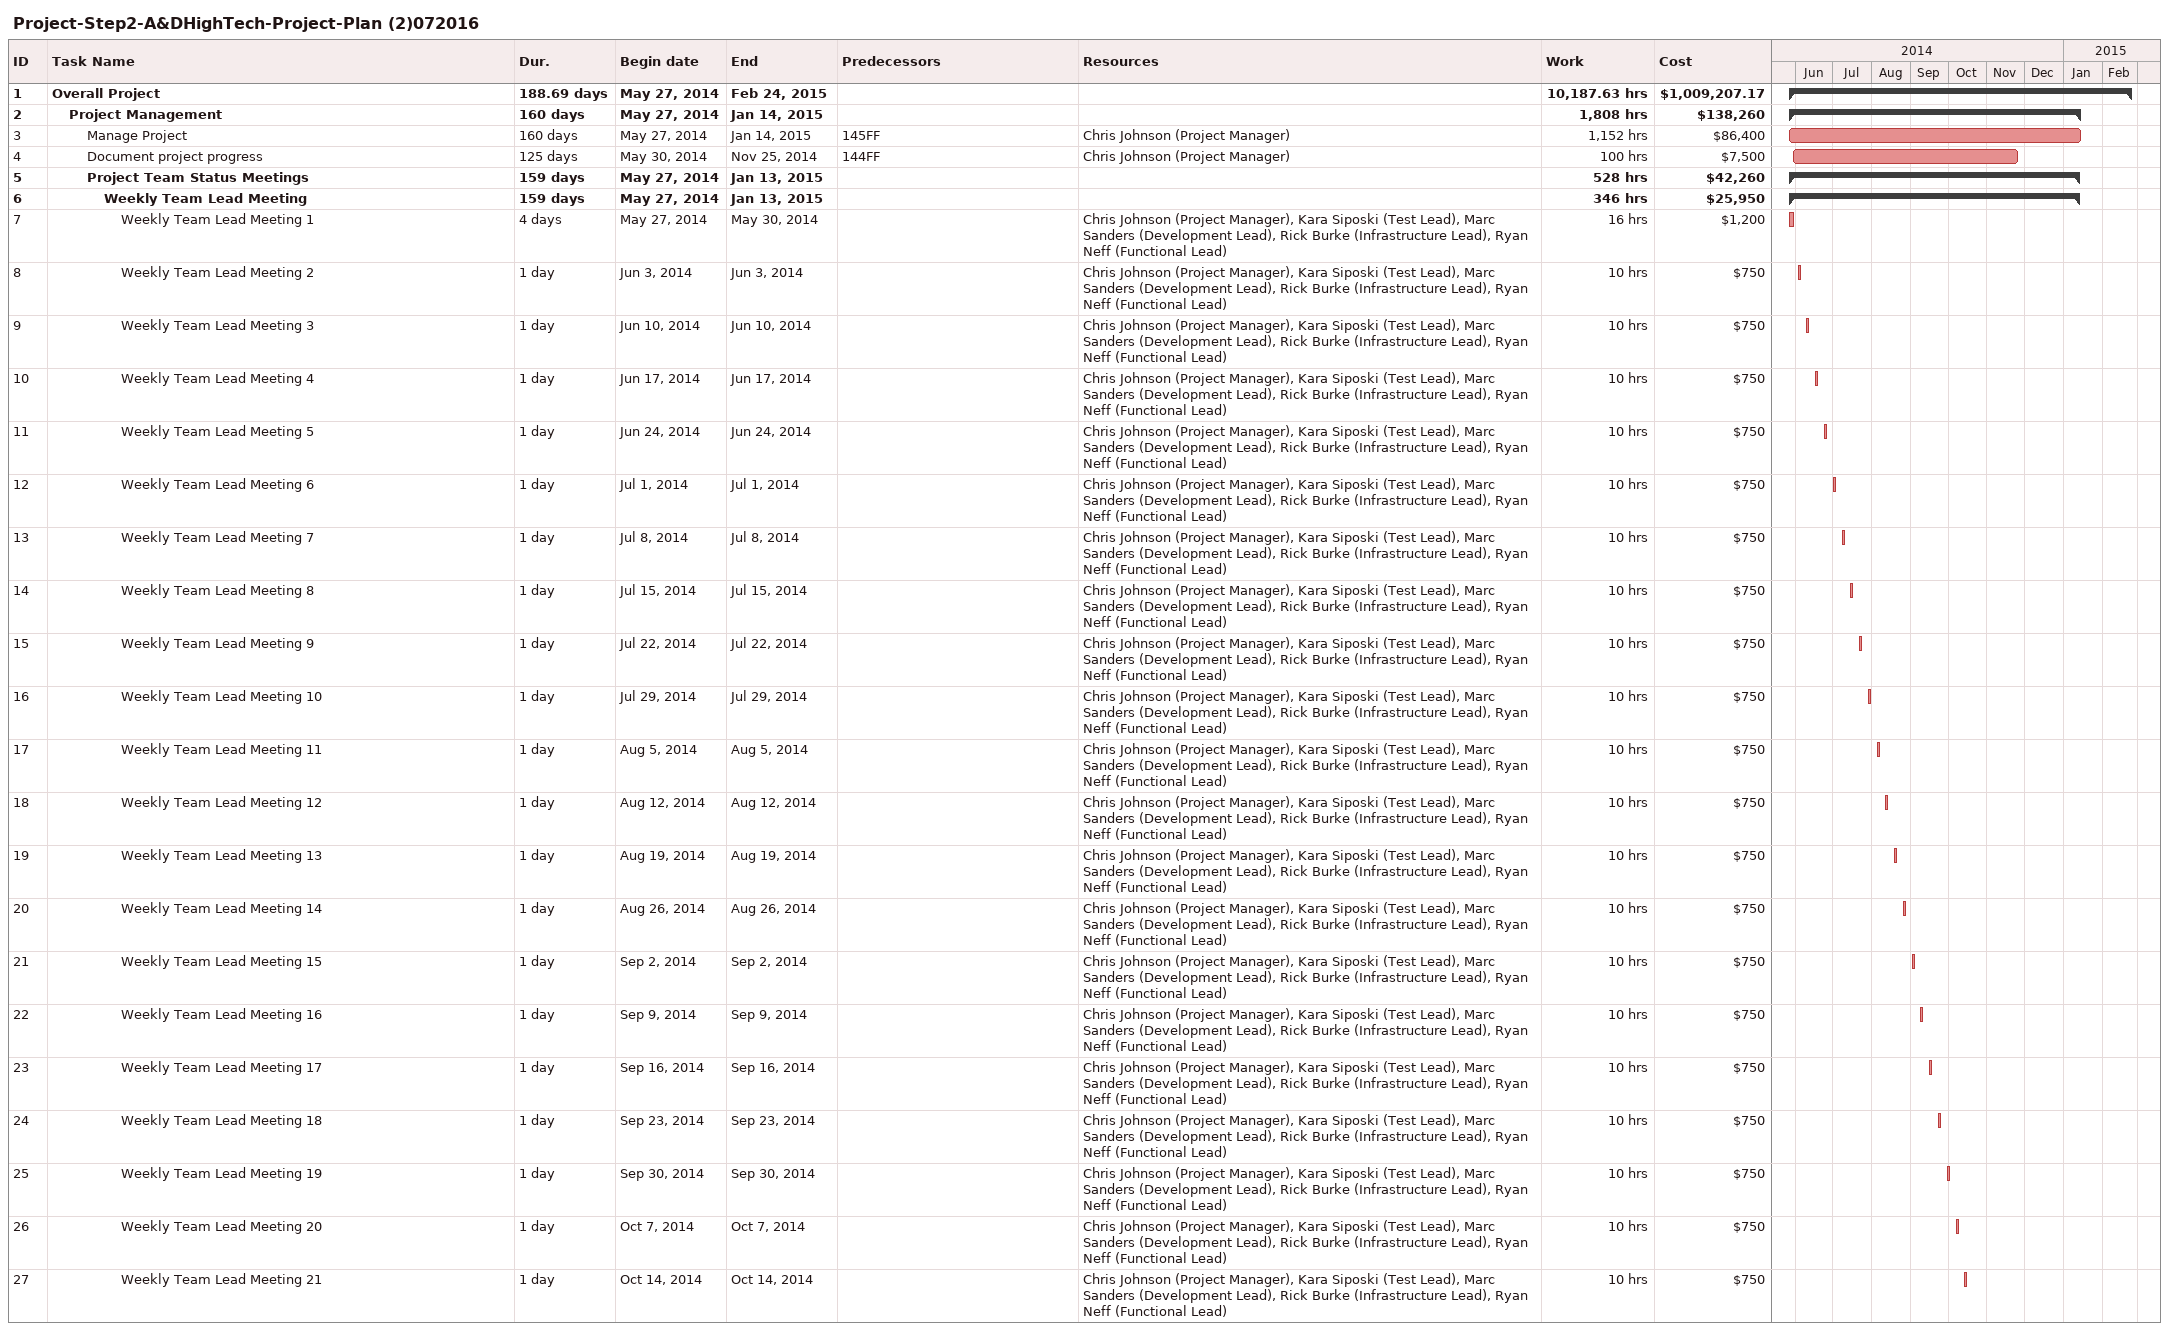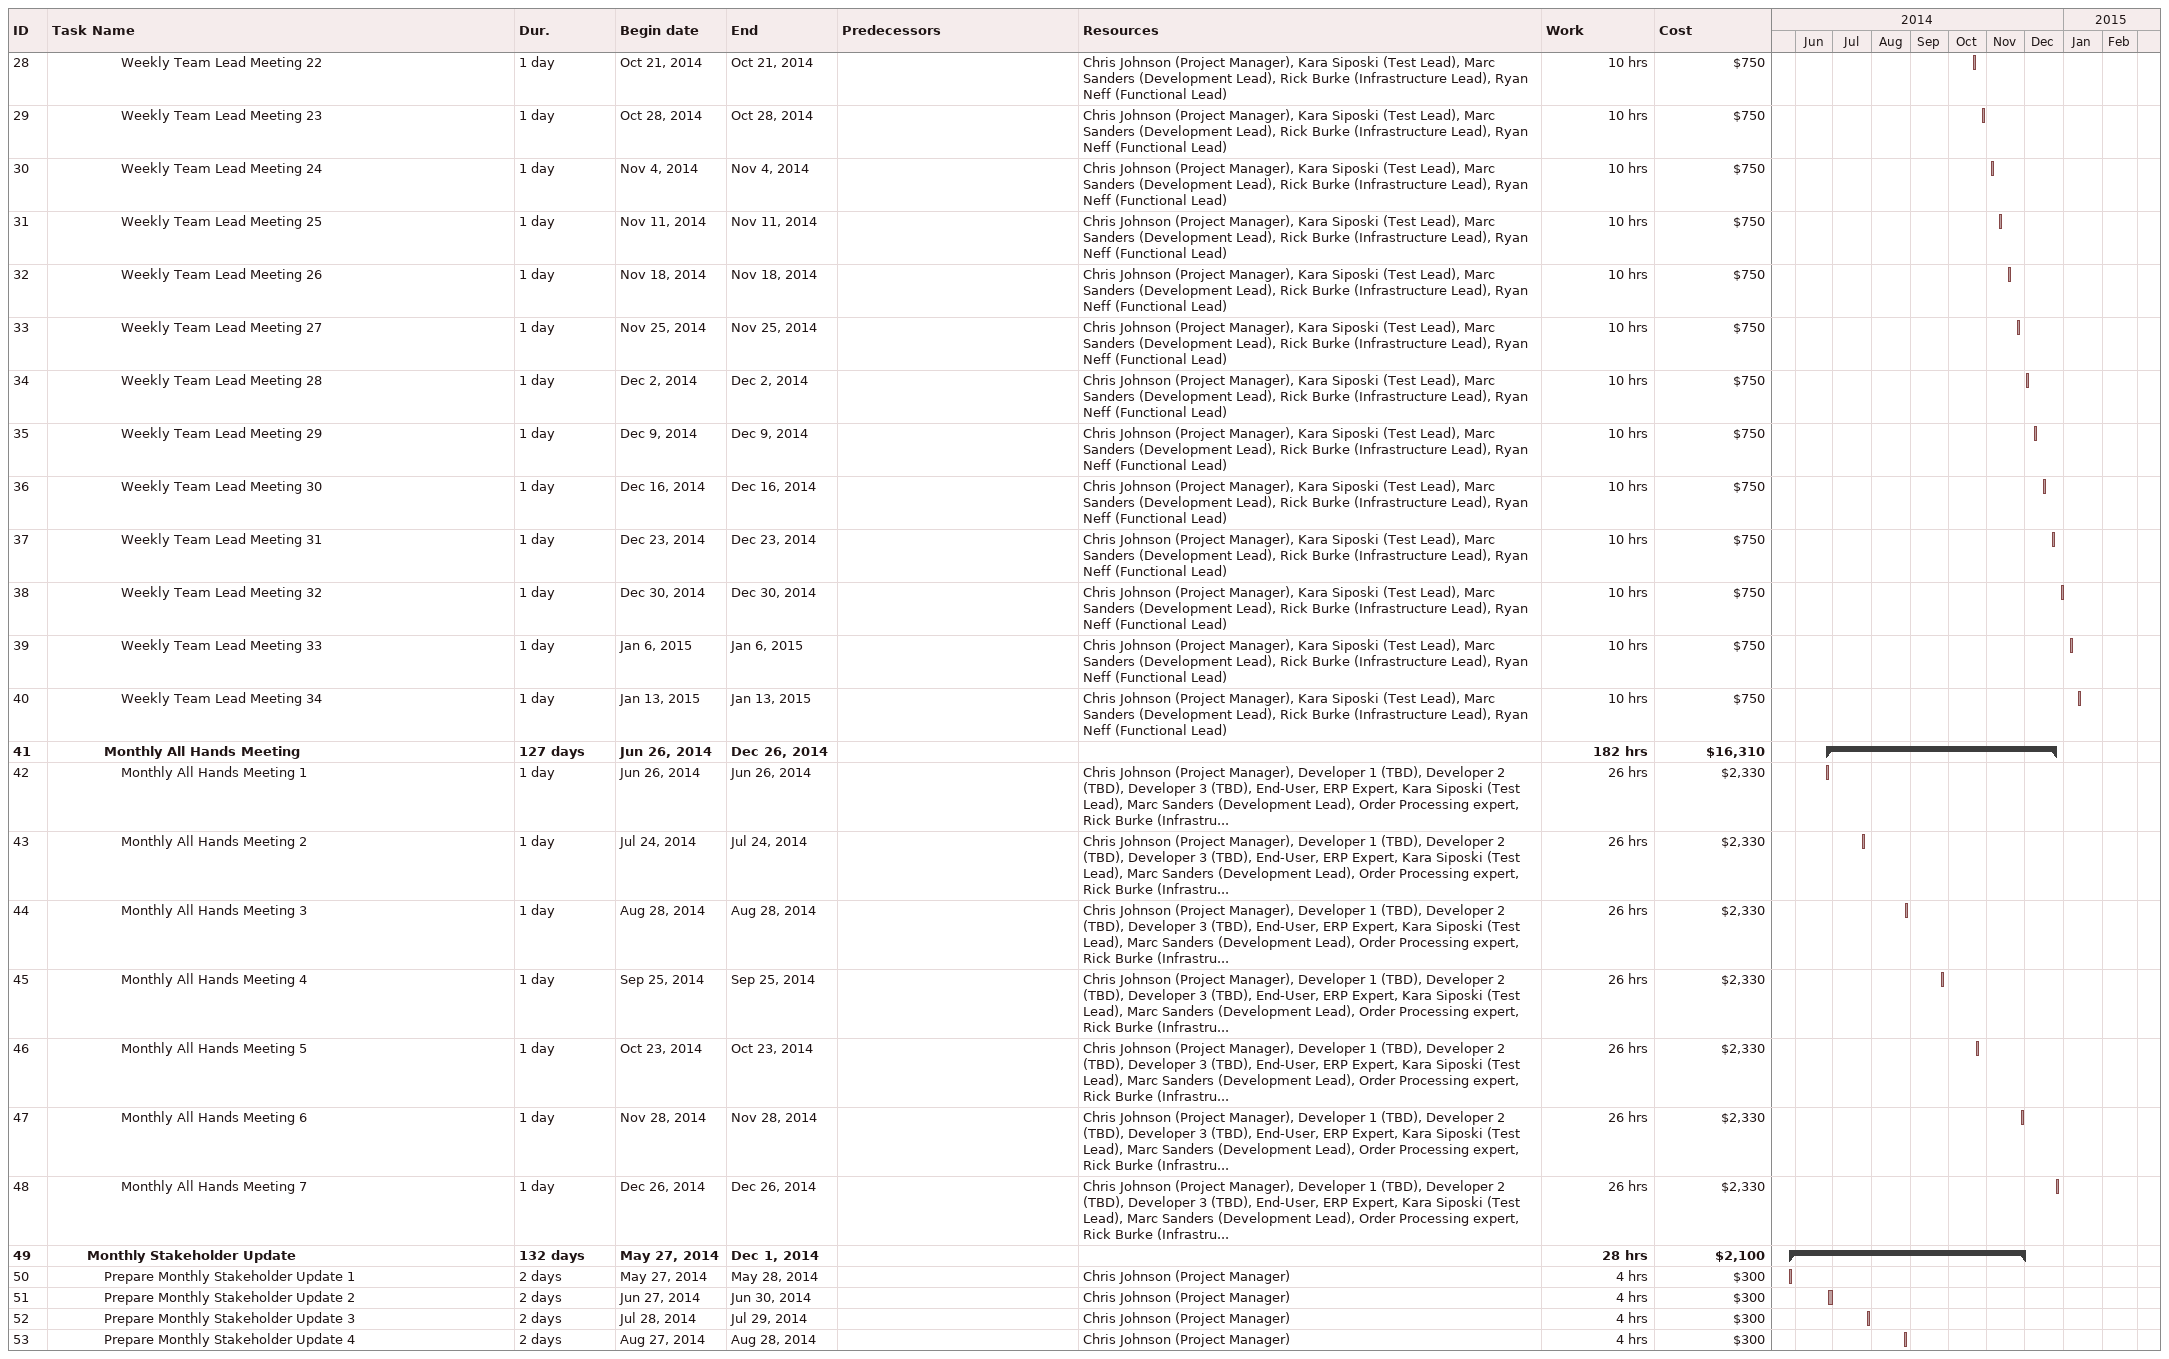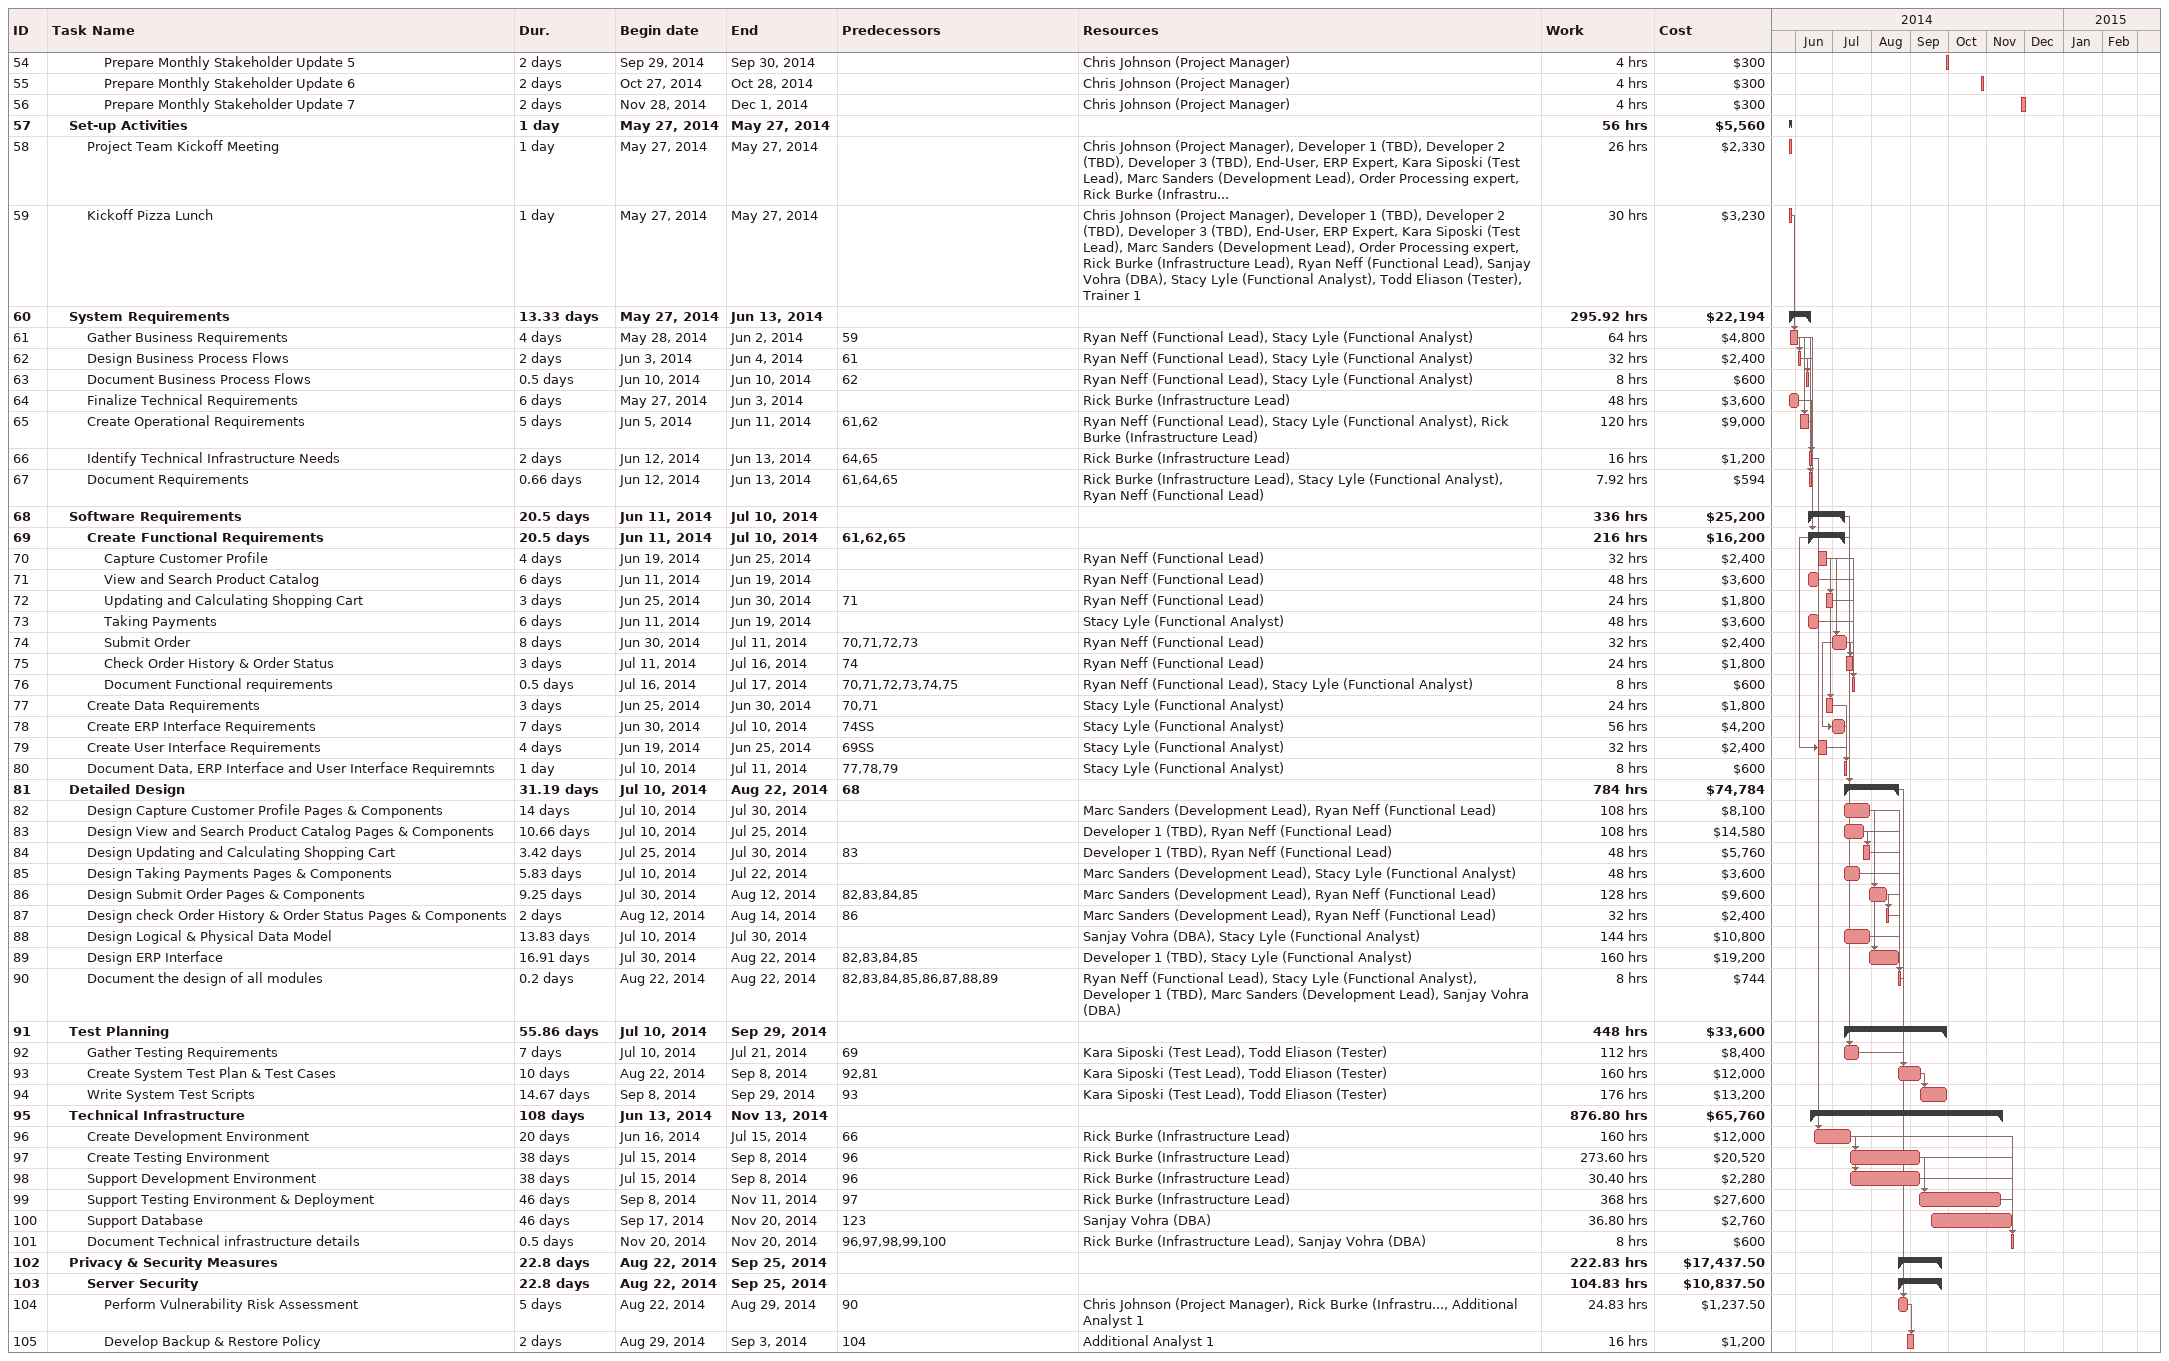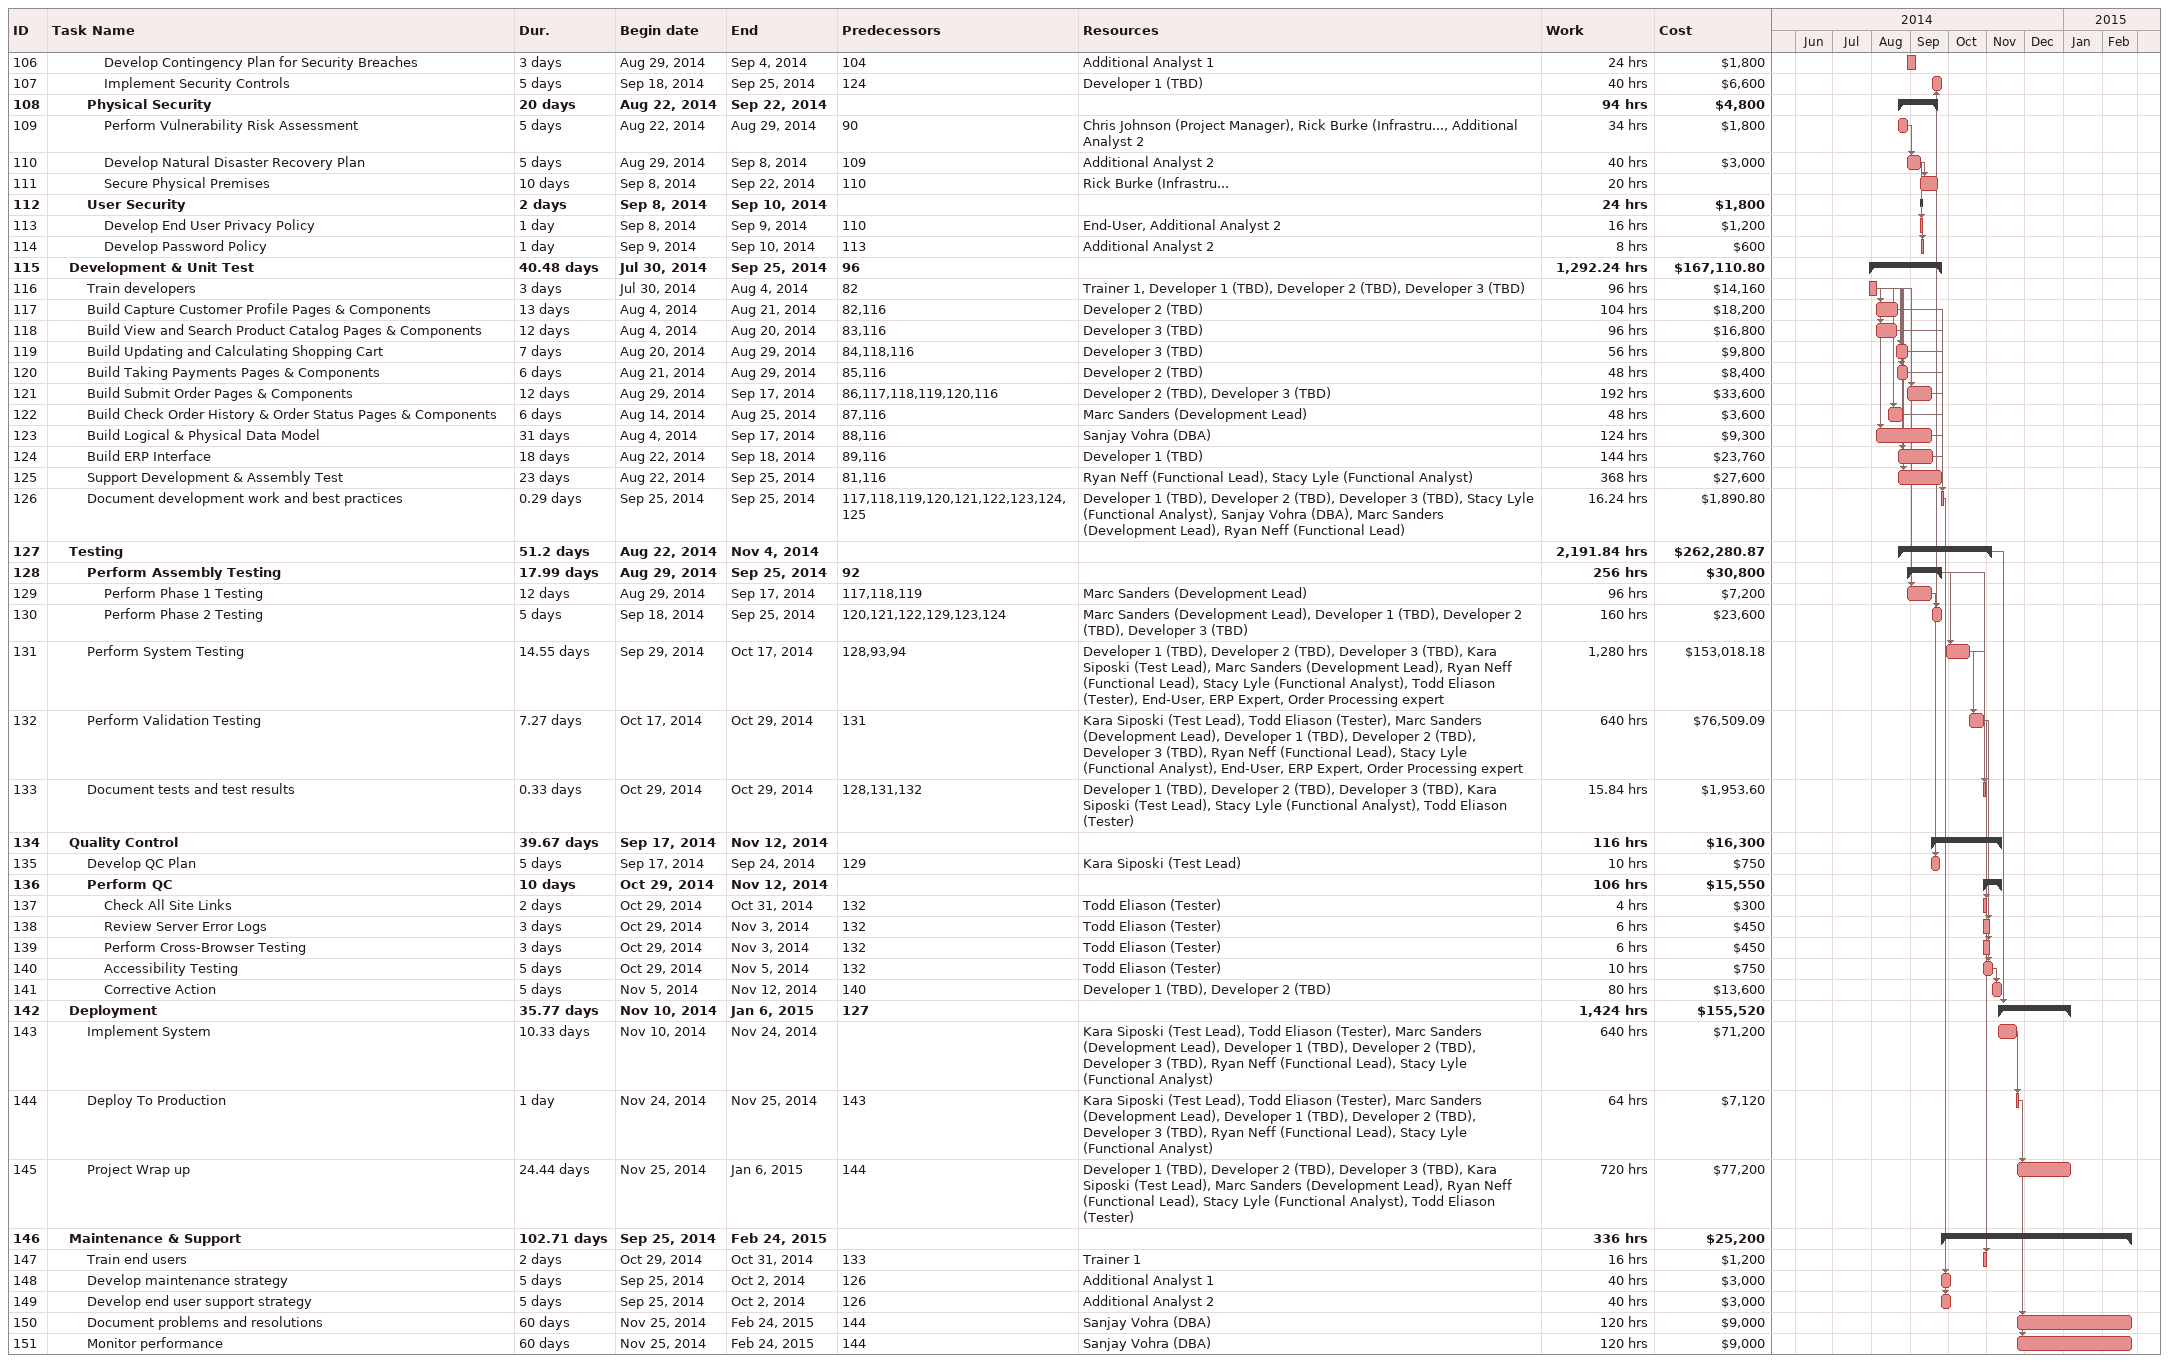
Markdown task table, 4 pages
Project-Step2-A&DHighTech-Project-Plan (2)072016

| ID | Level | Task | Duration | Start | Finish | Predecessors | Resources | Work (h) | Cost ($) |
|---|---|---|---|---|---|---|---|---|---|
| 1 | 1 | **Overall Project** | 188.69d | 2014-05-27 | 2015-02-24 |  |  | 10187.63 | 1009207.17 |
| 2 | 2 | **Project Management** | 160d | 2014-05-27 | 2015-01-14 |  |  | 1808 | 138260 |
| 3 | 3 | Manage Project | 160d | 2014-05-27 | 2015-01-14 | 145FF | Chris Johnson (Project Manager) | 1152 | 86400 |
| 4 | 3 | Document project progress | 125d | 2014-05-30 | 2014-11-25 | 144FF | Chris Johnson (Project Manager) | 100 | 7500 |
| 5 | 3 | **Project Team Status Meetings** | 159d | 2014-05-27 | 2015-01-13 |  |  | 528 | 42260 |
| 6 | 4 | **Weekly Team Lead Meeting** | 159d | 2014-05-27 | 2015-01-13 |  |  | 346 | 25950 |
| 7 | 5 | Weekly Team Lead Meeting 1 | 4d | 2014-05-27 | 2014-05-30 |  | Chris Johnson (Project Manager), Kara Siposki (Test Lead), Marc Sanders (Development Lead), Rick Burke (Infrastructure Lead), Ryan Neff (Functional Lead) | 16 | 1200 |
| 8 | 5 | Weekly Team Lead Meeting 2 | 1d | 2014-06-03 | 2014-06-03 |  | Chris Johnson (Project Manager), Kara Siposki (Test Lead), Marc Sanders (Development Lead), Rick Burke (Infrastructure Lead), Ryan Neff (Functional Lead) | 10 | 750 |
| 9 | 5 | Weekly Team Lead Meeting 3 | 1d | 2014-06-10 | 2014-06-10 |  | Chris Johnson (Project Manager), Kara Siposki (Test Lead), Marc Sanders (Development Lead), Rick Burke (Infrastructure Lead), Ryan Neff (Functional Lead) | 10 | 750 |
| 10 | 5 | Weekly Team Lead Meeting 4 | 1d | 2014-06-17 | 2014-06-17 |  | Chris Johnson (Project Manager), Kara Siposki (Test Lead), Marc Sanders (Development Lead), Rick Burke (Infrastructure Lead), Ryan Neff (Functional Lead) | 10 | 750 |
| 11 | 5 | Weekly Team Lead Meeting 5 | 1d | 2014-06-24 | 2014-06-24 |  | Chris Johnson (Project Manager), Kara Siposki (Test Lead), Marc Sanders (Development Lead), Rick Burke (Infrastructure Lead), Ryan Neff (Functional Lead) | 10 | 750 |
| 12 | 5 | Weekly Team Lead Meeting 6 | 1d | 2014-07-01 | 2014-07-01 |  | Chris Johnson (Project Manager), Kara Siposki (Test Lead), Marc Sanders (Development Lead), Rick Burke (Infrastructure Lead), Ryan Neff (Functional Lead) | 10 | 750 |
| 13 | 5 | Weekly Team Lead Meeting 7 | 1d | 2014-07-08 | 2014-07-08 |  | Chris Johnson (Project Manager), Kara Siposki (Test Lead), Marc Sanders (Development Lead), Rick Burke (Infrastructure Lead), Ryan Neff (Functional Lead) | 10 | 750 |
| 14 | 5 | Weekly Team Lead Meeting 8 | 1d | 2014-07-15 | 2014-07-15 |  | Chris Johnson (Project Manager), Kara Siposki (Test Lead), Marc Sanders (Development Lead), Rick Burke (Infrastructure Lead), Ryan Neff (Functional Lead) | 10 | 750 |
| 15 | 5 | Weekly Team Lead Meeting 9 | 1d | 2014-07-22 | 2014-07-22 |  | Chris Johnson (Project Manager), Kara Siposki (Test Lead), Marc Sanders (Development Lead), Rick Burke (Infrastructure Lead), Ryan Neff (Functional Lead) | 10 | 750 |
| 16 | 5 | Weekly Team Lead Meeting 10 | 1d | 2014-07-29 | 2014-07-29 |  | Chris Johnson (Project Manager), Kara Siposki (Test Lead), Marc Sanders (Development Lead), Rick Burke (Infrastructure Lead), Ryan Neff (Functional Lead) | 10 | 750 |
| 17 | 5 | Weekly Team Lead Meeting 11 | 1d | 2014-08-05 | 2014-08-05 |  | Chris Johnson (Project Manager), Kara Siposki (Test Lead), Marc Sanders (Development Lead), Rick Burke (Infrastructure Lead), Ryan Neff (Functional Lead) | 10 | 750 |
| 18 | 5 | Weekly Team Lead Meeting 12 | 1d | 2014-08-12 | 2014-08-12 |  | Chris Johnson (Project Manager), Kara Siposki (Test Lead), Marc Sanders (Development Lead), Rick Burke (Infrastructure Lead), Ryan Neff (Functional Lead) | 10 | 750 |
| 19 | 5 | Weekly Team Lead Meeting 13 | 1d | 2014-08-19 | 2014-08-19 |  | Chris Johnson (Project Manager), Kara Siposki (Test Lead), Marc Sanders (Development Lead), Rick Burke (Infrastructure Lead), Ryan Neff (Functional Lead) | 10 | 750 |
| 20 | 5 | Weekly Team Lead Meeting 14 | 1d | 2014-08-26 | 2014-08-26 |  | Chris Johnson (Project Manager), Kara Siposki (Test Lead), Marc Sanders (Development Lead), Rick Burke (Infrastructure Lead), Ryan Neff (Functional Lead) | 10 | 750 |
| 21 | 5 | Weekly Team Lead Meeting 15 | 1d | 2014-09-02 | 2014-09-02 |  | Chris Johnson (Project Manager), Kara Siposki (Test Lead), Marc Sanders (Development Lead), Rick Burke (Infrastructure Lead), Ryan Neff (Functional Lead) | 10 | 750 |
| 22 | 5 | Weekly Team Lead Meeting 16 | 1d | 2014-09-09 | 2014-09-09 |  | Chris Johnson (Project Manager), Kara Siposki (Test Lead), Marc Sanders (Development Lead), Rick Burke (Infrastructure Lead), Ryan Neff (Functional Lead) | 10 | 750 |
| 23 | 5 | Weekly Team Lead Meeting 17 | 1d | 2014-09-16 | 2014-09-16 |  | Chris Johnson (Project Manager), Kara Siposki (Test Lead), Marc Sanders (Development Lead), Rick Burke (Infrastructure Lead), Ryan Neff (Functional Lead) | 10 | 750 |
| 24 | 5 | Weekly Team Lead Meeting 18 | 1d | 2014-09-23 | 2014-09-23 |  | Chris Johnson (Project Manager), Kara Siposki (Test Lead), Marc Sanders (Development Lead), Rick Burke (Infrastructure Lead), Ryan Neff (Functional Lead) | 10 | 750 |
| 25 | 5 | Weekly Team Lead Meeting 19 | 1d | 2014-09-30 | 2014-09-30 |  | Chris Johnson (Project Manager), Kara Siposki (Test Lead), Marc Sanders (Development Lead), Rick Burke (Infrastructure Lead), Ryan Neff (Functional Lead) | 10 | 750 |
| 26 | 5 | Weekly Team Lead Meeting 20 | 1d | 2014-10-07 | 2014-10-07 |  | Chris Johnson (Project Manager), Kara Siposki (Test Lead), Marc Sanders (Development Lead), Rick Burke (Infrastructure Lead), Ryan Neff (Functional Lead) | 10 | 750 |
| 27 | 5 | Weekly Team Lead Meeting 21 | 1d | 2014-10-14 | 2014-10-14 |  | Chris Johnson (Project Manager), Kara Siposki (Test Lead), Marc Sanders (Development Lead), Rick Burke (Infrastructure Lead), Ryan Neff (Functional Lead) | 10 | 750 |
| 28 | 5 | Weekly Team Lead Meeting 22 | 1d | 2014-10-21 | 2014-10-21 |  | Chris Johnson (Project Manager), Kara Siposki (Test Lead), Marc Sanders (Development Lead), Rick Burke (Infrastructure Lead), Ryan Neff (Functional Lead) | 10 | 750 |
| 29 | 5 | Weekly Team Lead Meeting 23 | 1d | 2014-10-28 | 2014-10-28 |  | Chris Johnson (Project Manager), Kara Siposki (Test Lead), Marc Sanders (Development Lead), Rick Burke (Infrastructure Lead), Ryan Neff (Functional Lead) | 10 | 750 |
| 30 | 5 | Weekly Team Lead Meeting 24 | 1d | 2014-11-04 | 2014-11-04 |  | Chris Johnson (Project Manager), Kara Siposki (Test Lead), Marc Sanders (Development Lead), Rick Burke (Infrastructure Lead), Ryan Neff (Functional Lead) | 10 | 750 |
| 31 | 5 | Weekly Team Lead Meeting 25 | 1d | 2014-11-11 | 2014-11-11 |  | Chris Johnson (Project Manager), Kara Siposki (Test Lead), Marc Sanders (Development Lead), Rick Burke (Infrastructure Lead), Ryan Neff (Functional Lead) | 10 | 750 |
| 32 | 5 | Weekly Team Lead Meeting 26 | 1d | 2014-11-18 | 2014-11-18 |  | Chris Johnson (Project Manager), Kara Siposki (Test Lead), Marc Sanders (Development Lead), Rick Burke (Infrastructure Lead), Ryan Neff (Functional Lead) | 10 | 750 |
| 33 | 5 | Weekly Team Lead Meeting 27 | 1d | 2014-11-25 | 2014-11-25 |  | Chris Johnson (Project Manager), Kara Siposki (Test Lead), Marc Sanders (Development Lead), Rick Burke (Infrastructure Lead), Ryan Neff (Functional Lead) | 10 | 750 |
| 34 | 5 | Weekly Team Lead Meeting 28 | 1d | 2014-12-02 | 2014-12-02 |  | Chris Johnson (Project Manager), Kara Siposki (Test Lead), Marc Sanders (Development Lead), Rick Burke (Infrastructure Lead), Ryan Neff (Functional Lead) | 10 | 750 |
| 35 | 5 | Weekly Team Lead Meeting 29 | 1d | 2014-12-09 | 2014-12-09 |  | Chris Johnson (Project Manager), Kara Siposki (Test Lead), Marc Sanders (Development Lead), Rick Burke (Infrastructure Lead), Ryan Neff (Functional Lead) | 10 | 750 |
| 36 | 5 | Weekly Team Lead Meeting 30 | 1d | 2014-12-16 | 2014-12-16 |  | Chris Johnson (Project Manager), Kara Siposki (Test Lead), Marc Sanders (Development Lead), Rick Burke (Infrastructure Lead), Ryan Neff (Functional Lead) | 10 | 750 |
| 37 | 5 | Weekly Team Lead Meeting 31 | 1d | 2014-12-23 | 2014-12-23 |  | Chris Johnson (Project Manager), Kara Siposki (Test Lead), Marc Sanders (Development Lead), Rick Burke (Infrastructure Lead), Ryan Neff (Functional Lead) | 10 | 750 |
| 38 | 5 | Weekly Team Lead Meeting 32 | 1d | 2014-12-30 | 2014-12-30 |  | Chris Johnson (Project Manager), Kara Siposki (Test Lead), Marc Sanders (Development Lead), Rick Burke (Infrastructure Lead), Ryan Neff (Functional Lead) | 10 | 750 |
| 39 | 5 | Weekly Team Lead Meeting 33 | 1d | 2015-01-06 | 2015-01-06 |  | Chris Johnson (Project Manager), Kara Siposki (Test Lead), Marc Sanders (Development Lead), Rick Burke (Infrastructure Lead), Ryan Neff (Functional Lead) | 10 | 750 |
| 40 | 5 | Weekly Team Lead Meeting 34 | 1d | 2015-01-13 | 2015-01-13 |  | Chris Johnson (Project Manager), Kara Siposki (Test Lead), Marc Sanders (Development Lead), Rick Burke (Infrastructure Lead), Ryan Neff (Functional Lead) | 10 | 750 |
| 41 | 4 | **Monthly All Hands Meeting** | 127d | 2014-06-26 | 2014-12-26 |  |  | 182 | 16310 |
| 42 | 5 | Monthly All Hands Meeting 1 | 1d | 2014-06-26 | 2014-06-26 |  | Chris Johnson (Project Manager), Developer 1 (TBD), Developer 2 (TBD), Developer 3 (TBD), End-User, ERP Expert, Kara Siposki (Test Lead), Marc Sanders (Development Lead), Order Processing expert, Rick Burke (Infrastru... | 26 | 2330 |
| 43 | 5 | Monthly All Hands Meeting 2 | 1d | 2014-07-24 | 2014-07-24 |  | Chris Johnson (Project Manager), Developer 1 (TBD), Developer 2 (TBD), Developer 3 (TBD), End-User, ERP Expert, Kara Siposki (Test Lead), Marc Sanders (Development Lead), Order Processing expert, Rick Burke (Infrastru... | 26 | 2330 |
| 44 | 5 | Monthly All Hands Meeting 3 | 1d | 2014-08-28 | 2014-08-28 |  | Chris Johnson (Project Manager), Developer 1 (TBD), Developer 2 (TBD), Developer 3 (TBD), End-User, ERP Expert, Kara Siposki (Test Lead), Marc Sanders (Development Lead), Order Processing expert, Rick Burke (Infrastru... | 26 | 2330 |
| 45 | 5 | Monthly All Hands Meeting 4 | 1d | 2014-09-25 | 2014-09-25 |  | Chris Johnson (Project Manager), Developer 1 (TBD), Developer 2 (TBD), Developer 3 (TBD), End-User, ERP Expert, Kara Siposki (Test Lead), Marc Sanders (Development Lead), Order Processing expert, Rick Burke (Infrastru... | 26 | 2330 |
| 46 | 5 | Monthly All Hands Meeting 5 | 1d | 2014-10-23 | 2014-10-23 |  | Chris Johnson (Project Manager), Developer 1 (TBD), Developer 2 (TBD), Developer 3 (TBD), End-User, ERP Expert, Kara Siposki (Test Lead), Marc Sanders (Development Lead), Order Processing expert, Rick Burke (Infrastru... | 26 | 2330 |
| 47 | 5 | Monthly All Hands Meeting 6 | 1d | 2014-11-28 | 2014-11-28 |  | Chris Johnson (Project Manager), Developer 1 (TBD), Developer 2 (TBD), Developer 3 (TBD), End-User, ERP Expert, Kara Siposki (Test Lead), Marc Sanders (Development Lead), Order Processing expert, Rick Burke (Infrastru... | 26 | 2330 |
| 48 | 5 | Monthly All Hands Meeting 7 | 1d | 2014-12-26 | 2014-12-26 |  | Chris Johnson (Project Manager), Developer 1 (TBD), Developer 2 (TBD), Developer 3 (TBD), End-User, ERP Expert, Kara Siposki (Test Lead), Marc Sanders (Development Lead), Order Processing expert, Rick Burke (Infrastru... | 26 | 2330 |
| 49 | 3 | **Monthly Stakeholder Update** | 132d | 2014-05-27 | 2014-12-01 |  |  | 28 | 2100 |
| 50 | 4 | Prepare Monthly Stakeholder Update 1 | 2d | 2014-05-27 | 2014-05-28 |  | Chris Johnson (Project Manager) | 4 | 300 |
| 51 | 4 | Prepare Monthly Stakeholder Update 2 | 2d | 2014-06-27 | 2014-06-30 |  | Chris Johnson (Project Manager) | 4 | 300 |
| 52 | 4 | Prepare Monthly Stakeholder Update 3 | 2d | 2014-07-28 | 2014-07-29 |  | Chris Johnson (Project Manager) | 4 | 300 |
| 53 | 4 | Prepare Monthly Stakeholder Update 4 | 2d | 2014-08-27 | 2014-08-28 |  | Chris Johnson (Project Manager) | 4 | 300 |
| 54 | 4 | Prepare Monthly Stakeholder Update 5 | 2d | 2014-09-29 | 2014-09-30 |  | Chris Johnson (Project Manager) | 4 | 300 |
| 55 | 4 | Prepare Monthly Stakeholder Update 6 | 2d | 2014-10-27 | 2014-10-28 |  | Chris Johnson (Project Manager) | 4 | 300 |
| 56 | 4 | Prepare Monthly Stakeholder Update 7 | 2d | 2014-11-28 | 2014-12-01 |  | Chris Johnson (Project Manager) | 4 | 300 |
| 57 | 2 | **Set-up Activities** | 1d | 2014-05-27 | 2014-05-27 |  |  | 56 | 5560 |
| 58 | 3 | Project Team Kickoff Meeting | 1d | 2014-05-27 | 2014-05-27 |  | Chris Johnson (Project Manager), Developer 1 (TBD), Developer 2 (TBD), Developer 3 (TBD), End-User, ERP Expert, Kara Siposki (Test Lead), Marc Sanders (Development Lead), Order Processing expert, Rick Burke (Infrastru... | 26 | 2330 |
| 59 | 3 | Kickoff Pizza Lunch | 1d | 2014-05-27 | 2014-05-27 |  | Chris Johnson (Project Manager), Developer 1 (TBD), Developer 2 (TBD), Developer 3 (TBD), End-User, ERP Expert, Kara Siposki (Test Lead), Marc Sanders (Development Lead), Order Processing expert, Rick Burke (Infrastructure Lead), Ryan Neff (Functional Lead), Sanjay Vohra (DBA), Stacy Lyle (Functional Analyst), Todd Eliason (Tester), Trainer 1 | 30 | 3230 |
| 60 | 2 | **System Requirements** | 13.33d | 2014-05-27 | 2014-06-13 |  |  | 295.92 | 22194 |
| 61 | 3 | Gather Business Requirements | 4d | 2014-05-28 | 2014-06-02 | 59 | Ryan Neff (Functional Lead), Stacy Lyle (Functional Analyst) | 64 | 4800 |
| 62 | 3 | Design Business Process Flows | 2d | 2014-06-03 | 2014-06-04 | 61 | Ryan Neff (Functional Lead), Stacy Lyle (Functional Analyst) | 32 | 2400 |
| 63 | 3 | Document Business Process Flows | 0.5d | 2014-06-10 | 2014-06-10 | 62 | Ryan Neff (Functional Lead), Stacy Lyle (Functional Analyst) | 8 | 600 |
| 64 | 3 | Finalize Technical Requirements | 6d | 2014-05-27 | 2014-06-03 |  | Rick Burke (Infrastructure Lead) | 48 | 3600 |
| 65 | 3 | Create Operational Requirements | 5d | 2014-06-05 | 2014-06-11 | 61, 62 | Ryan Neff (Functional Lead), Stacy Lyle (Functional Analyst), Rick Burke (Infrastructure Lead) | 120 | 9000 |
| 66 | 3 | Identify Technical Infrastructure Needs | 2d | 2014-06-12 | 2014-06-13 | 64, 65 | Rick Burke (Infrastructure Lead) | 16 | 1200 |
| 67 | 3 | Document Requirements | 0.66d | 2014-06-12 | 2014-06-13 | 61, 64, 65 | Rick Burke (Infrastructure Lead), Stacy Lyle (Functional Analyst), Ryan Neff (Functional Lead) | 7.92 | 594 |
| 68 | 2 | **Software Requirements** | 20.5d | 2014-06-11 | 2014-07-10 |  |  | 336 | 25200 |
| 69 | 3 | **Create Functional Requirements** | 20.5d | 2014-06-11 | 2014-07-10 | 61, 62, 65 |  | 216 | 16200 |
| 70 | 4 | Capture Customer Profile | 4d | 2014-06-19 | 2014-06-25 |  | Ryan Neff (Functional Lead) | 32 | 2400 |
| 71 | 4 | View and Search Product Catalog | 6d | 2014-06-11 | 2014-06-19 |  | Ryan Neff (Functional Lead) | 48 | 3600 |
| 72 | 4 | Updating and Calculating Shopping Cart | 3d | 2014-06-25 | 2014-06-30 | 71 | Ryan Neff (Functional Lead) | 24 | 1800 |
| 73 | 4 | Taking Payments | 6d | 2014-06-11 | 2014-06-19 |  | Stacy Lyle (Functional Analyst) | 48 | 3600 |
| 74 | 4 | Submit Order | 8d | 2014-06-30 | 2014-07-11 | 70, 71, 72, 73 | Ryan Neff (Functional Lead) | 32 | 2400 |
| 75 | 4 | Check Order History & Order Status | 3d | 2014-07-11 | 2014-07-16 | 74 | Ryan Neff (Functional Lead) | 24 | 1800 |
| 76 | 4 | Document Functional requirements | 0.5d | 2014-07-16 | 2014-07-17 | 70, 71, 72, 73, 74, 75 | Ryan Neff (Functional Lead), Stacy Lyle (Functional Analyst) | 8 | 600 |
| 77 | 3 | Create Data Requirements | 3d | 2014-06-25 | 2014-06-30 | 70, 71 | Stacy Lyle (Functional Analyst) | 24 | 1800 |
| 78 | 3 | Create ERP Interface Requirements | 7d | 2014-06-30 | 2014-07-10 | 74SS | Stacy Lyle (Functional Analyst) | 56 | 4200 |
| 79 | 3 | Create User Interface Requirements | 4d | 2014-06-19 | 2014-06-25 | 69SS | Stacy Lyle (Functional Analyst) | 32 | 2400 |
| 80 | 3 | Document Data, ERP Interface and User Interface Requiremnts | 1d | 2014-07-10 | 2014-07-11 | 77, 78, 79 | Stacy Lyle (Functional Analyst) | 8 | 600 |
| 81 | 2 | **Detailed Design** | 31.19d | 2014-07-10 | 2014-08-22 | 68 |  | 784 | 74784 |
| 82 | 3 | Design Capture Customer Profile Pages & Components | 14d | 2014-07-10 | 2014-07-30 |  | Marc Sanders (Development Lead), Ryan Neff (Functional Lead) | 108 | 8100 |
| 83 | 3 | Design View and Search Product Catalog Pages & Components | 10.66d | 2014-07-10 | 2014-07-25 |  | Developer 1 (TBD), Ryan Neff (Functional Lead) | 108 | 14580 |
| 84 | 3 | Design Updating and Calculating Shopping Cart | 3.42d | 2014-07-25 | 2014-07-30 | 83 | Developer 1 (TBD), Ryan Neff (Functional Lead) | 48 | 5760 |
| 85 | 3 | Design Taking Payments Pages & Components | 5.83d | 2014-07-10 | 2014-07-22 |  | Marc Sanders (Development Lead), Stacy Lyle (Functional Analyst) | 48 | 3600 |
| 86 | 3 | Design Submit Order Pages & Components | 9.25d | 2014-07-30 | 2014-08-12 | 82, 83, 84, 85 | Marc Sanders (Development Lead), Ryan Neff (Functional Lead) | 128 | 9600 |
| 87 | 3 | Design check Order History & Order Status Pages & Components | 2d | 2014-08-12 | 2014-08-14 | 86 | Marc Sanders (Development Lead), Ryan Neff (Functional Lead) | 32 | 2400 |
| 88 | 3 | Design Logical & Physical Data Model | 13.83d | 2014-07-10 | 2014-07-30 |  | Sanjay Vohra (DBA), Stacy Lyle (Functional Analyst) | 144 | 10800 |
| 89 | 3 | Design ERP Interface | 16.91d | 2014-07-30 | 2014-08-22 | 82, 83, 84, 85 | Developer 1 (TBD), Stacy Lyle (Functional Analyst) | 160 | 19200 |
| 90 | 3 | Document the design of all modules | 0.2d | 2014-08-22 | 2014-08-22 | 82, 83, 84, 85, 86, 87, 88, 89 | Ryan Neff (Functional Lead), Stacy Lyle (Functional Analyst), Developer 1 (TBD), Marc Sanders (Development Lead), Sanjay Vohra (DBA) | 8 | 744 |
| 91 | 2 | **Test Planning** | 55.86d | 2014-07-10 | 2014-09-29 |  |  | 448 | 33600 |
| 92 | 3 | Gather Testing Requirements | 7d | 2014-07-10 | 2014-07-21 | 69 | Kara Siposki (Test Lead), Todd Eliason (Tester) | 112 | 8400 |
| 93 | 3 | Create System Test Plan & Test Cases | 10d | 2014-08-22 | 2014-09-08 | 92, 81 | Kara Siposki (Test Lead), Todd Eliason (Tester) | 160 | 12000 |
| 94 | 3 | Write System Test Scripts | 14.67d | 2014-09-08 | 2014-09-29 | 93 | Kara Siposki (Test Lead), Todd Eliason (Tester) | 176 | 13200 |
| 95 | 2 | **Technical Infrastructure** | 108d | 2014-06-13 | 2014-11-13 |  |  | 876.80 | 65760 |
| 96 | 3 | Create Development Environment | 20d | 2014-06-16 | 2014-07-15 | 66 | Rick Burke (Infrastructure Lead) | 160 | 12000 |
| 97 | 3 | Create Testing Environment | 38d | 2014-07-15 | 2014-09-08 | 96 | Rick Burke (Infrastructure Lead) | 273.60 | 20520 |
| 98 | 3 | Support Development Environment | 38d | 2014-07-15 | 2014-09-08 | 96 | Rick Burke (Infrastructure Lead) | 30.40 | 2280 |
| 99 | 3 | Support Testing Environment & Deployment | 46d | 2014-09-08 | 2014-11-11 | 97 | Rick Burke (Infrastructure Lead) | 368 | 27600 |
| 100 | 3 | Support Database | 46d | 2014-09-17 | 2014-11-20 | 123 | Sanjay Vohra (DBA) | 36.80 | 2760 |
| 101 | 3 | Document Technical infrastructure details | 0.5d | 2014-11-20 | 2014-11-20 | 96, 97, 98, 99, 100 | Rick Burke (Infrastructure Lead), Sanjay Vohra (DBA) | 8 | 600 |
| 102 | 2 | **Privacy & Security Measures** | 22.8d | 2014-08-22 | 2014-09-25 |  |  | 222.83 | 17437.50 |
| 103 | 3 | **Server Security** | 22.8d | 2014-08-22 | 2014-09-25 |  |  | 104.83 | 10837.50 |
| 104 | 4 | Perform Vulnerability Risk Assessment | 5d | 2014-08-22 | 2014-08-29 | 90 | Chris Johnson (Project Manager), Rick Burke (Infrastru..., Additional Analyst 1 | 24.83 | 1237.50 |
| 105 | 4 | Develop Backup & Restore Policy | 2d | 2014-08-29 | 2014-09-03 | 104 | Additional Analyst 1 | 16 | 1200 |
| 106 | 4 | Develop Contingency Plan for Security Breaches | 3d | 2014-08-29 | 2014-09-04 | 104 | Additional Analyst 1 | 24 | 1800 |
| 107 | 4 | Implement Security Controls | 5d | 2014-09-18 | 2014-09-25 | 124 | Developer 1 (TBD) | 40 | 6600 |
| 108 | 3 | **Physical Security** | 20d | 2014-08-22 | 2014-09-22 |  |  | 94 | 4800 |
| 109 | 4 | Perform Vulnerability Risk Assessment | 5d | 2014-08-22 | 2014-08-29 | 90 | Chris Johnson (Project Manager), Rick Burke (Infrastru..., Additional Analyst 2 | 34 | 1800 |
| 110 | 4 | Develop Natural Disaster Recovery Plan | 5d | 2014-08-29 | 2014-09-08 | 109 | Additional Analyst 2 | 40 | 3000 |
| 111 | 4 | Secure Physical Premises | 10d | 2014-09-08 | 2014-09-22 | 110 | Rick Burke (Infrastru... | 20 |  |
| 112 | 3 | **User Security** | 2d | 2014-09-08 | 2014-09-10 |  |  | 24 | 1800 |
| 113 | 4 | Develop End User Privacy Policy | 1d | 2014-09-08 | 2014-09-09 | 110 | End-User, Additional Analyst 2 | 16 | 1200 |
| 114 | 4 | Develop Password Policy | 1d | 2014-09-09 | 2014-09-10 | 113 | Additional Analyst 2 | 8 | 600 |
| 115 | 2 | **Development & Unit Test** | 40.48d | 2014-07-30 | 2014-09-25 | 96 |  | 1292.24 | 167110.80 |
| 116 | 3 | Train developers | 3d | 2014-07-30 | 2014-08-04 | 82 | Trainer 1, Developer 1 (TBD), Developer 2 (TBD), Developer 3 (TBD) | 96 | 14160 |
| 117 | 3 | Build Capture Customer Profile Pages & Components | 13d | 2014-08-04 | 2014-08-21 | 82, 116 | Developer 2 (TBD) | 104 | 18200 |
| 118 | 3 | Build View and Search Product Catalog Pages & Components | 12d | 2014-08-04 | 2014-08-20 | 83, 116 | Developer 3 (TBD) | 96 | 16800 |
| 119 | 3 | Build Updating and Calculating Shopping Cart | 7d | 2014-08-20 | 2014-08-29 | 84, 118, 116 | Developer 3 (TBD) | 56 | 9800 |
| 120 | 3 | Build Taking Payments Pages & Components | 6d | 2014-08-21 | 2014-08-29 | 85, 116 | Developer 2 (TBD) | 48 | 8400 |
| 121 | 3 | Build Submit Order Pages & Components | 12d | 2014-08-29 | 2014-09-17 | 86, 117, 118, 119, 120, 116 | Developer 2 (TBD), Developer 3 (TBD) | 192 | 33600 |
| 122 | 3 | Build Check Order History & Order Status Pages & Components | 6d | 2014-08-14 | 2014-08-25 | 87, 116 | Marc Sanders (Development Lead) | 48 | 3600 |
| 123 | 3 | Build Logical & Physical Data Model | 31d | 2014-08-04 | 2014-09-17 | 88, 116 | Sanjay Vohra (DBA) | 124 | 9300 |
| 124 | 3 | Build ERP Interface | 18d | 2014-08-22 | 2014-09-18 | 89, 116 | Developer 1 (TBD) | 144 | 23760 |
| 125 | 3 | Support Development & Assembly Test | 23d | 2014-08-22 | 2014-09-25 | 81, 116 | Ryan Neff (Functional Lead), Stacy Lyle (Functional Analyst) | 368 | 27600 |
| 126 | 3 | Document development work and best practices | 0.29d | 2014-09-25 | 2014-09-25 | 117, 118, 119, 120, 121, 122, 123, 124, 125 | Developer 1 (TBD), Developer 2 (TBD), Developer 3 (TBD), Stacy Lyle (Functional Analyst), Sanjay Vohra (DBA), Marc Sanders (Development Lead), Ryan Neff (Functional Lead) | 16.24 | 1890.80 |
| 127 | 2 | **Testing** | 51.2d | 2014-08-22 | 2014-11-04 |  |  | 2191.84 | 262280.87 |
| 128 | 3 | **Perform Assembly Testing** | 17.99d | 2014-08-29 | 2014-09-25 | 92 |  | 256 | 30800 |
| 129 | 4 | Perform Phase 1 Testing | 12d | 2014-08-29 | 2014-09-17 | 117, 118, 119 | Marc Sanders (Development Lead) | 96 | 7200 |
| 130 | 4 | Perform Phase 2 Testing | 5d | 2014-09-18 | 2014-09-25 | 120, 121, 122, 129, 123, 124 | Marc Sanders (Development Lead), Developer 1 (TBD), Developer 2 (TBD), Developer 3 (TBD) | 160 | 23600 |
| 131 | 3 | Perform System Testing | 14.55d | 2014-09-29 | 2014-10-17 | 128, 93, 94 | Developer 1 (TBD), Developer 2 (TBD), Developer 3 (TBD), Kara Siposki (Test Lead), Marc Sanders (Development Lead), Ryan Neff (Functional Lead), Stacy Lyle (Functional Analyst), Todd Eliason (Tester), End-User, ERP Expert, Order Processing expert | 1280 | 153018.18 |
| 132 | 3 | Perform Validation Testing | 7.27d | 2014-10-17 | 2014-10-29 | 131 | Kara Siposki (Test Lead), Todd Eliason (Tester), Marc Sanders (Development Lead), Developer 1 (TBD), Developer 2 (TBD), Developer 3 (TBD), Ryan Neff (Functional Lead), Stacy Lyle (Functional Analyst), End-User, ERP Expert, Order Processing expert | 640 | 76509.09 |
| 133 | 3 | Document tests and test results | 0.33d | 2014-10-29 | 2014-10-29 | 128, 131, 132 | Developer 1 (TBD), Developer 2 (TBD), Developer 3 (TBD), Kara Siposki (Test Lead), Stacy Lyle (Functional Analyst), Todd Eliason (Tester) | 15.84 | 1953.60 |
| 134 | 2 | **Quality Control** | 39.67d | 2014-09-17 | 2014-11-12 |  |  | 116 | 16300 |
| 135 | 3 | Develop QC Plan | 5d | 2014-09-17 | 2014-09-24 | 129 | Kara Siposki (Test Lead) | 10 | 750 |
| 136 | 3 | **Perform QC** | 10d | 2014-10-29 | 2014-11-12 |  |  | 106 | 15550 |
| 137 | 4 | Check All Site Links | 2d | 2014-10-29 | 2014-10-31 | 132 | Todd Eliason (Tester) | 4 | 300 |
| 138 | 4 | Review Server Error Logs | 3d | 2014-10-29 | 2014-11-03 | 132 | Todd Eliason (Tester) | 6 | 450 |
| 139 | 4 | Perform Cross-Browser Testing | 3d | 2014-10-29 | 2014-11-03 | 132 | Todd Eliason (Tester) | 6 | 450 |
| 140 | 4 | Accessibility Testing | 5d | 2014-10-29 | 2014-11-05 | 132 | Todd Eliason (Tester) | 10 | 750 |
| 141 | 4 | Corrective Action | 5d | 2014-11-05 | 2014-11-12 | 140 | Developer 1 (TBD), Developer 2 (TBD) | 80 | 13600 |
| 142 | 2 | **Deployment** | 35.77d | 2014-11-10 | 2015-01-06 | 127 |  | 1424 | 155520 |
| 143 | 3 | Implement System | 10.33d | 2014-11-10 | 2014-11-24 |  | Kara Siposki (Test Lead), Todd Eliason (Tester), Marc Sanders (Development Lead), Developer 1 (TBD), Developer 2 (TBD), Developer 3 (TBD), Ryan Neff (Functional Lead), Stacy Lyle (Functional Analyst) | 640 | 71200 |
| 144 | 3 | Deploy To Production | 1d | 2014-11-24 | 2014-11-25 | 143 | Kara Siposki (Test Lead), Todd Eliason (Tester), Marc Sanders (Development Lead), Developer 1 (TBD), Developer 2 (TBD), Developer 3 (TBD), Ryan Neff (Functional Lead), Stacy Lyle (Functional Analyst) | 64 | 7120 |
| 145 | 3 | Project Wrap up | 24.44d | 2014-11-25 | 2015-01-06 | 144 | Developer 1 (TBD), Developer 2 (TBD), Developer 3 (TBD), Kara Siposki (Test Lead), Marc Sanders (Development Lead), Ryan Neff (Functional Lead), Stacy Lyle (Functional Analyst), Todd Eliason (Tester) | 720 | 77200 |
| 146 | 2 | **Maintenance & Support** | 102.71d | 2014-09-25 | 2015-02-24 |  |  | 336 | 25200 |
| 147 | 3 | Train end users | 2d | 2014-10-29 | 2014-10-31 | 133 | Trainer 1 | 16 | 1200 |
| 148 | 3 | Develop maintenance strategy | 5d | 2014-09-25 | 2014-10-02 | 126 | Additional Analyst 1 | 40 | 3000 |
| 149 | 3 | Develop end user support strategy | 5d | 2014-09-25 | 2014-10-02 | 126 | Additional Analyst 2 | 40 | 3000 |
| 150 | 3 | Document problems and resolutions | 60d | 2014-11-25 | 2015-02-24 | 144 | Sanjay Vohra (DBA) | 120 | 9000 |
| 151 | 3 | Monitor performance | 60d | 2014-11-25 | 2015-02-24 | 144 | Sanjay Vohra (DBA) | 120 | 9000 |
